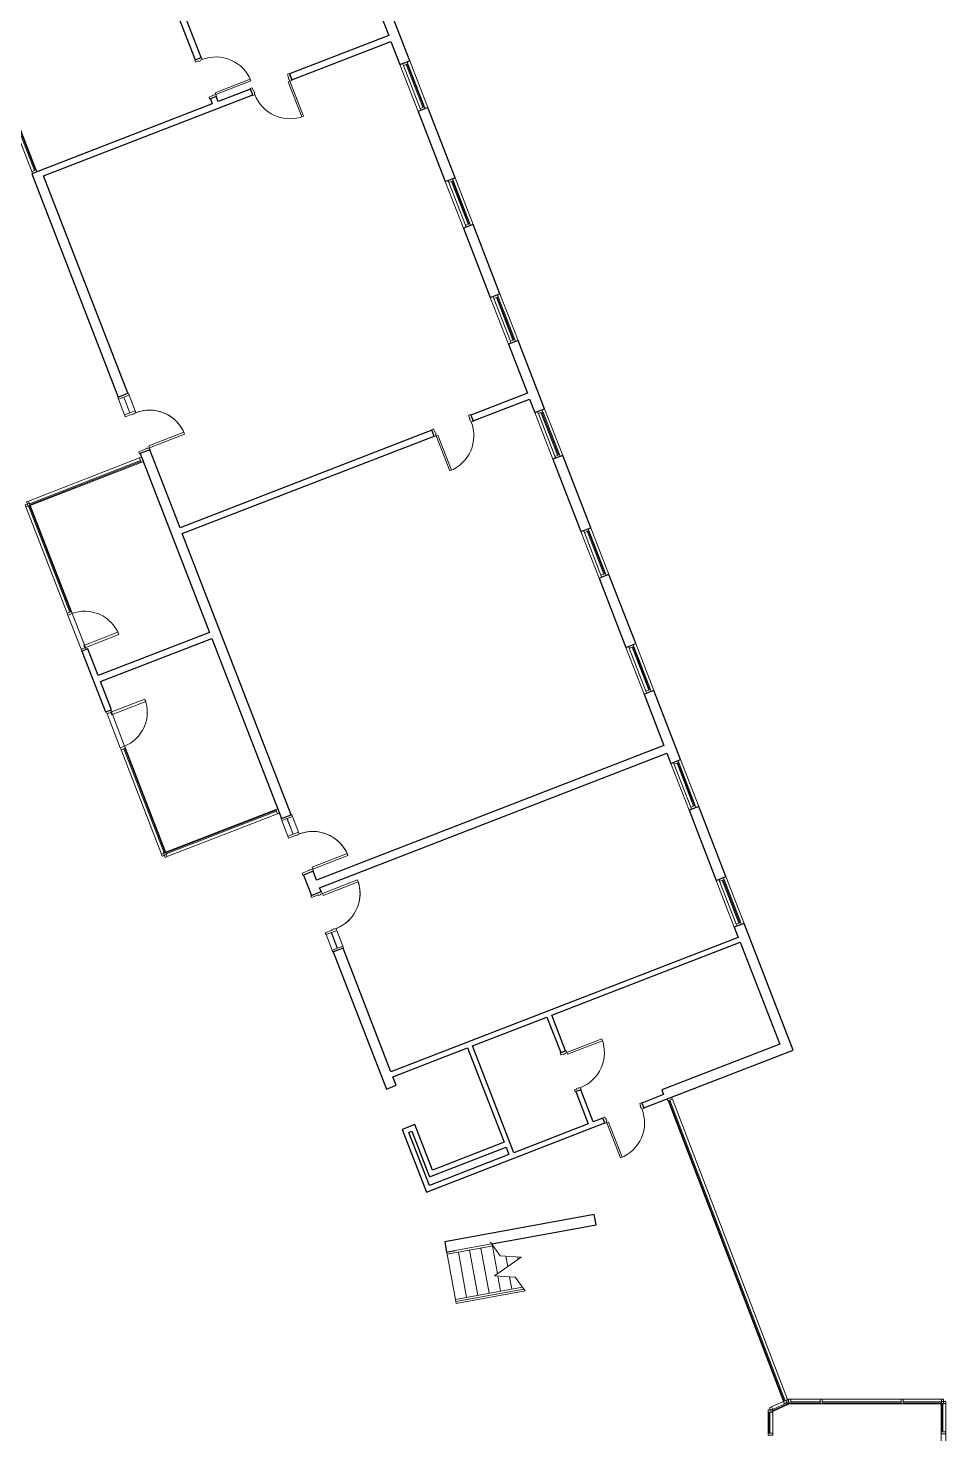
# Model space of a CAD drawing. Header units: inches. Extents: x -805 to 1035, y -5106 to -727.
# Drawn here: x 121 to 999, y -2757 to -1412 of the extents above; entities that cross this region are included whole.
import ezdxf

# ---------------------------------------------------------------- set-up
doc = ezdxf.new("R2010")
doc.units = ezdxf.units.IN
doc.header["$MEASUREMENT"] = 0
for name, color, linetype, lineweight in [('A-DOOR', 31, 'Continuous', 9), ('A-DOOR-FRAM', 31, 'Continuous', 15), ('A-FLOR-HRAL', 11, 'Continuous', 9), ('A-GLAZ-CURT', 52, 'Continuous', 9), ('A-GLAZ-CWMG', 51, 'Continuous', 9), ('A-WALL', 113, 'Continuous', 9), ('I-WALL', 2, 'Continuous', 9), ('S-STRS', 31, 'Continuous', 9), ('S-STRS-MBND', 31, 'Continuous', 9)]:
    doc.layers.add(name, color=color, linetype=linetype, lineweight=lineweight)

# ---------------------------------------------------------------- blocks, each defined once
blk = doc.blocks.new('Rectangular Mullion - 4 1_2_ x 2_ Rectangular_CE_-5186047-LEVEL 1 - Map Export')
at = {"layer": 'A-GLAZ-CWMG', "lineweight": 15}
for p, q in [((-2, 2.25), (0, 2.25)), ((-2, -2.25), (-2, 2.25)), ((0, 2.25), (0, -2.25)), ((0, -2.25), (-2, -2.25))]:
    blk.add_line(p, q, dxfattribs=at)
blk = doc.blocks.new('System Panel - zGlazed-5186054-LEVEL 1 - Map Export')
at = {"layer": 'A-GLAZ-CURT'}
for p, q in [((18.25, 1.5), (-18.25, 1.5)), ((-18.25, 1.5), (-18.25, 0.5)), ((-18.25, 0.5), (18.25, 0.5)), ((18.25, 0.5), (18.25, 1.5))]:
    blk.add_line(p, q, dxfattribs=at)
blk = doc.blocks.new('Rectangular Mullion - 4 1_2_ x 2_ Rectangular_CE_-5145328-LEVEL 1 - Map Export')
at = {"layer": 'A-GLAZ-CWMG'}
for p, q in [((958.4, -2724.1), (994.9, -2724.1)), ((958.4, -2728.6), (994.9, -2728.6))]:
    blk.add_line(p, q, dxfattribs=at)
blk = doc.blocks.new('Rectangular Mullion - 4 1_2_ x 2_ Rectangular_CE_-5186048-LEVEL 1 - Map Export')
at = {"layer": 'A-GLAZ-CWMG', "lineweight": 15}
for p, q in [((0, 2.25), (-2, 2.25)), ((-2, 2.25), (-2, -2.25)), ((0, -2.25), (0, 2.25)), ((-2, -2.25), (0, -2.25))]:
    blk.add_line(p, q, dxfattribs=at)
blk = doc.blocks.new('System Panel - zGlazed-5186056-LEVEL 1 - Map Export')
at = {"layer": 'A-GLAZ-CURT'}
for p, q in [((7.6, 1.5), (-7.6, 1.5)), ((-7.6, 1.5), (-7.6, 0.5)), ((-7.6, 0.5), (7.6, 0.5)), ((7.6, 0.5), (7.6, 1.5))]:
    blk.add_line(p, q, dxfattribs=at)
blk = doc.blocks.new('Rectangular Mullion - 4 1_2_ x 2_ Rectangular_CE_-5136922-LEVEL 1 - Map Export')
at = {"layer": 'A-GLAZ-CWMG'}
for p, q in [((832.3, -2731.5), (844.4, -2725.9)), ((834.2, -2735.6), (847.9, -2729.2)), ((845.3, -2725.5), (846, -2725.1))]:
    blk.add_line(p, q, dxfattribs=at)
blk = doc.blocks.new('System Panel - zGlazed-5186152-LEVEL 1 - Map Export')
at = {"layer": 'A-GLAZ-CURT'}
for p, q in [((154, 1.5), (-154, 1.5)), ((-154, 1.5), (-154, 0.5)), ((-154, 0.5), (154, 0.5)), ((154, 0.5), (154, 1.5))]:
    blk.add_line(p, q, dxfattribs=at)
blk = doc.blocks.new('Rectangular Mullion - 4 1_2_ x 2_ Rectangular_CE_-5167106-LEVEL 1 - Map Export')
at = {"layer": 'A-GLAZ-CWMG'}
for p, q in [((733.4, -2438.7), (843.8, -2726.3)), ((737.6, -2437.1), (847.8, -2724.3))]:
    blk.add_line(p, q, dxfattribs=at)
blk = doc.blocks.new('System Panel - zGlazed-5186069-LEVEL 1 - Map Export')
at = {"layer": 'A-GLAZ-CURT'}
for p, q in [((10.125, 1.5), (-10.125, 1.5)), ((-10.125, 1.5), (-10.125, 0.5)), ((-10.125, 0.5), (10.125, 0.5)), ((10.125, 0.5), (10.125, 1.5))]:
    blk.add_line(p, q, dxfattribs=at)
blk = doc.blocks.new('Rectangular Mullion - 4 1_2_ x 2_ Rectangular_CE_-5144967-LEVEL 1 - Map Export')
at = {"layer": 'A-GLAZ-CWMG'}
for p, q in [((829.1, -2736.4), (829.1, -2756.7)), ((833.6, -2736.4), (833.6, -2756.7))]:
    blk.add_line(p, q, dxfattribs=at)
blk = doc.blocks.new('Rectangular Mullion - 4 1_2_ x 2_ Rectangular_CE_-5186050-LEVEL 1 - Map Export')
at = {"layer": 'A-GLAZ-CWMG', "lineweight": 15}
for p, q in [((-1, 2.25), (1, 2.25)), ((-1, -2.25), (-1, 2.25)), ((1, 2.25), (1, -2.25)), ((1, -2.25), (-1, -2.25))]:
    blk.add_line(p, q, dxfattribs=at)
blk = doc.blocks.new('System Panel - zGlazed-5186071-LEVEL 1 - Map Export')
at = {"layer": 'A-GLAZ-CURT'}
for p, q in [((14, 1.5), (-14, 1.5)), ((-14, 1.5), (-14, 0.5)), ((-14, 0.5), (14, 0.5)), ((14, 0.5), (14, 1.5))]:
    blk.add_line(p, q, dxfattribs=at)
blk = doc.blocks.new('Rectangular Mullion - 4 1_2_ x 2_ Rectangular_CE_-5145172-LEVEL 1 - Map Export')
at = {"layer": 'A-GLAZ-CWMG'}
for p, q in [((850.8, -2724.1), (878.8, -2724.1)), ((850.8, -2728.6), (878.8, -2728.6))]:
    blk.add_line(p, q, dxfattribs=at)
blk = doc.blocks.new('System Panel - zGlazed-5186072-LEVEL 1 - Map Export')
at = {"layer": 'A-GLAZ-CURT'}
for p, q in [((37.8125, 1.5), (-37.8125, 1.5)), ((-37.8125, 1.5), (-37.8125, 0.5)), ((-37.8125, 0.5), (37.8125, 0.5)), ((37.8125, 0.5), (37.8125, 1.5))]:
    blk.add_line(p, q, dxfattribs=at)
blk = doc.blocks.new('Rectangular Mullion - 4 1_2_ x 2_ Rectangular_CE_-5145331-LEVEL 1 - Map Export')
at = {"layer": 'A-GLAZ-CWMG'}
for p, q in [((880.8, -2724.1), (956.4, -2724.1)), ((880.8, -2728.6), (956.4, -2728.6))]:
    blk.add_line(p, q, dxfattribs=at)
blk = doc.blocks.new('System Panel - zGlazed-5186073-LEVEL 1 - Map Export')
at = {"layer": 'A-GLAZ-CURT'}
for p, q in [((13.5, 1.5), (-13.5, 1.5)), ((-13.5, 1.5), (-13.5, 0.5)), ((-13.5, 0.5), (13.5, 0.5)), ((13.5, 0.5), (13.5, 1.5))]:
    blk.add_line(p, q, dxfattribs=at)
blk = doc.blocks.new('Rectangular Mullion - 4 1_2_ x 2_ Rectangular_CE_-5145419-LEVEL 1 - Map Export')
at = {"layer": 'A-GLAZ-CWMG'}
for p, q in [((994.7, -2728.3), (994.7, -2755.3)), ((999.2, -2728.3), (999.2, -2755.3))]:
    blk.add_line(p, q, dxfattribs=at)
blk = doc.blocks.new('Rectangular Mullion - 4 1_2_ x 2_ Rectangular_CE_-5145496-LEVEL 1 - Map Export')
at = {"layer": 'A-GLAZ-CWMG'}
for p, q in [((994.7, -2757.3), (994.7, -2829.8)), ((999.2, -2757.3), (999.2, -2829.8))]:
    blk.add_line(p, q, dxfattribs=at)
blk = doc.blocks.new('Door-Single_CE_ - HM Door-2_ HM Frame-5154896-LEVEL 1 - Map Export')
at = {"layer": 'A-DOOR'}
for p, q in [((18, 39.5), (16.25, 39.5)), ((16.25, 39.5), (16.25, 3.5)), ((18, 3.5), (18, 39.5)), ((16.25, 3.5), (18, 3.5))]:
    blk.add_line(p, q, dxfattribs=at)
at = {"layer": 'A-DOOR', "lineweight": 15}
for p, q in [((18, 39.5), (16.25, 39.5)), ((16.25, 39.5), (16.25, 3.5)), ((18, 3.5), (18, 39.5)), ((18, 3.5), (16.25, 3.5))]:
    blk.add_line(p, q, dxfattribs=at)
at = {"layer": 'A-DOOR'}
blk.add_arc((18, 3.5), 36, 90, 180.5, dxfattribs=at)
blk.add_arc((18, 3.5), 36, 90, 180.5, dxfattribs=at)
blk.add_arc((18, 3.5), 36, 90, 180.5, dxfattribs=at)
blk.add_arc((18, 3.5), 36, 90, 180.5, dxfattribs=at)
at = {"layer": 'A-DOOR-FRAM'}
for p, q in [((-18, 3.5), (-20, 3.5)), ((-20, 3.5), (-20, -3.5)), ((-18, 1.75), (-18, 3.5)), ((-17.5, 1.75), (-18, 1.75)), ((-17.5, -0.25), (-17.5, 1.75)), ((18, 1.75), (17.5, 1.75)), ((17.5, 1.75), (17.5, -0.25)), ((20, 3.5), (18, 3.5)), ((18, 3.5), (18, 1.75)), ((20, -3.5), (20, 3.5)), ((-20, -3.5), (-18, -3.5)), ((-18, -3.5), (-18, -0.25)), ((-18, -0.25), (-17.5, -0.25)), ((17.5, -0.25), (18, -0.25)), ((18, -0.25), (18, -3.5)), ((18, -3.5), (20, -3.5))]:
    blk.add_line(p, q, dxfattribs=at)
blk = doc.blocks.new('Door-Single_CE_ - HM Door-2_ HM Frame-5154046-LEVEL 1 - Map Export')
at = {"layer": 'A-DOOR'}
for p, q in [((16.25, -39.5), (16.25, -3.5)), ((16.25, -3.5), (18, -3.5)), ((18, -3.5), (18, -39.5)), ((18, -39.5), (16.25, -39.5))]:
    blk.add_line(p, q, dxfattribs=at)
at = {"layer": 'A-DOOR', "lineweight": 15}
for p, q in [((16.25, -39.5), (16.25, -3.5)), ((18, -3.5), (16.25, -3.5)), ((18, -3.5), (18, -39.5)), ((18, -39.5), (16.25, -39.5))]:
    blk.add_line(p, q, dxfattribs=at)
at = {"layer": 'A-DOOR'}
blk.add_arc((18, -3.5), 36, 179.5, 270, dxfattribs=at)
blk.add_arc((18, -3.5), 36, 179.5, 270, dxfattribs=at)
blk.add_arc((18, -3.5), 36, 179.5, 270, dxfattribs=at)
blk.add_arc((18, -3.5), 36, 179.5, 270, dxfattribs=at)
at = {"layer": 'A-DOOR-FRAM'}
for p, q in [((-20, 3.5), (-18, 3.5)), ((-20, -3.5), (-20, 3.5)), ((-18, 3.5), (-18, 0.25)), ((-18, 0.25), (-17.5, 0.25)), ((-17.5, 0.25), (-17.5, -1.75)), ((17.5, 0.25), (18, 0.25)), ((17.5, -1.75), (17.5, 0.25)), ((18, 3.5), (20, 3.5)), ((18, 0.25), (18, 3.5)), ((20, 3.5), (20, -3.5)), ((-18, -3.5), (-20, -3.5)), ((-18, -1.75), (-18, -3.5)), ((-17.5, -1.75), (-18, -1.75)), ((18, -1.75), (17.5, -1.75)), ((18, -3.5), (18, -1.75)), ((20, -3.5), (18, -3.5))]:
    blk.add_line(p, q, dxfattribs=at)
blk = doc.blocks.new('System Panel - zGlazed-5186086-LEVEL 1 - Map Export')
at = {"layer": 'A-GLAZ-CURT'}
for p, q in [((57, 1.5), (-57, 1.5)), ((-57, 1.5), (-57, 0.5)), ((-57, 0.5), (57, 0.5)), ((57, 0.5), (57, 1.5))]:
    blk.add_line(p, q, dxfattribs=at)
blk = doc.blocks.new('Rectangular Mullion - 4 1_2_ x 2_ Rectangular_CE_-5158969-LEVEL 1 - Map Export')
at = {"layer": 'A-GLAZ-CWMG'}
for p, q in [((121.7, -1864.9), (228, -1823.7)), ((123.3, -1869.1), (229.6, -1827.9))]:
    blk.add_line(p, q, dxfattribs=at)
blk = doc.blocks.new('System Panel - zGlazed-5186087-LEVEL 1 - Map Export')
at = {"layer": 'A-GLAZ-CURT'}
for p, q in [((54.6, 1.5), (-54.6, 1.5)), ((-54.6, 1.5), (-54.6, 0.5)), ((-54.6, 0.5), (54.6, 0.5)), ((54.6, 0.5), (54.6, 1.5))]:
    blk.add_line(p, q, dxfattribs=at)
blk = doc.blocks.new('Rectangular Mullion - 4 1_2_ x 2_ Rectangular_CE_-5163359-LEVEL 1 - Map Export')
at = {"layer": 'A-GLAZ-CWMG'}
for p, q in [((162.9, -1970.5), (123.4, -1868.8)), ((158.7, -1972.2), (119.2, -1870.4))]:
    blk.add_line(p, q, dxfattribs=at)
blk = doc.blocks.new('CW-Single_CE_ - Medium Style-5186058-LEVEL 1 - Map Export')
at = {"layer": 'A-DOOR', "lineweight": 15}
for p, q in [((-17.5, 36.5), (-17.5, 1.5)), ((-15, 36.5), (-17.5, 36.5)), ((-15, 1.5), (-15, 36.5)), ((-17.5, 1.5), (-15, 1.5))]:
    blk.add_line(p, q, dxfattribs=at)
at = {"layer": 'A-DOOR'}
blk.add_arc((-17.5, 1.5), 35, 360, 90, dxfattribs=at)
blk = doc.blocks.new('Rectangular Mullion - 4 1_2_ x 2_ Rectangular_CE_-5146178-LEVEL 1 - Map Export')
at = {"layer": 'A-GLAZ-CWMG'}
for p, q in [((91.1, -2917.2), (91.1, -2952.2)), ((95.6, -2917.2), (95.6, -2952.2))]:
    blk.add_line(p, q, dxfattribs=at)
blk = doc.blocks.new('System Panel - zGlazed-5186088-LEVEL 1 - Map Export')
at = {"layer": 'A-GLAZ-CURT'}
for p, q in [((56.5, 1.5), (-56.5, 1.5)), ((-56.5, 1.5), (-56.5, 0.5)), ((-56.5, 0.5), (56.5, 0.5)), ((56.5, 0.5), (56.5, 1.5))]:
    blk.add_line(p, q, dxfattribs=at)
blk = doc.blocks.new('Rectangular Mullion - 4 1_2_ x 2_ Rectangular_CE_-5159960-LEVEL 1 - Map Export')
at = {"layer": 'A-GLAZ-CWMG'}
for p, q in [((358.3, -2160), (252.8, -2200.8)), ((359.9, -2164.2), (254.5, -2205))]:
    blk.add_line(p, q, dxfattribs=at)
blk = doc.blocks.new('Door-Single-Sidelite_CE_ - WD Door-2_ HM Frame-Sidelite-5142881-LEVEL 1 - Map Export')
at = {"layer": 'A-DOOR'}
for p, q in [((18, 41.5), (16, 41.5)), ((16, 41.5), (16, 5.5)), ((18, 5.5), (18, 41.5)), ((16, 5.5), (18, 5.5))]:
    blk.add_line(p, q, dxfattribs=at)
at = {"layer": 'A-DOOR', "lineweight": 15}
for p, q in [((-20, 0.125), (-36, 0.125)), ((-36, 0.125), (-36, -0.125)), ((-20, -0.125), (-20, 0.125)), ((-36, -0.125), (-20, -0.125))]:
    blk.add_line(p, q, dxfattribs=at)
at = {"layer": 'A-DOOR'}
for start, end in [(93.210272, 180.5), (90, 179.5)]:
    blk.add_arc((18, 5.5), 36, start, end, dxfattribs=at)
at = {"layer": 'A-DOOR-FRAM'}
for p, q in [((-36, 5.5), (-38, 5.5)), ((-38, 5.5), (-38, -5.5)), ((-36, -5.5), (-36, 5.5)), ((-18, 5.5), (-20, 5.5)), ((-20, 5.5), (-20, -5.5)), ((-18, 3.5), (-18, 5.5)), ((-17.5, 3.5), (-18, 3.5)), ((-18, -5.5), (-18, 1.5)), ((-18, 1.5), (-17.5, 1.5)), ((-17.5, 1.5), (-17.5, 3.5)), ((18, 3.5), (17.5, 3.5)), ((17.5, 3.5), (17.5, 1.5)), ((17.5, 1.5), (18, 1.5)), ((20, 5.5), (18, 5.5)), ((18, 5.5), (18, 3.5)), ((18, 1.5), (18, -5.5)), ((20, -5.5), (20, 5.5)), ((-38, -5.5), (-36, -5.5)), ((-20, -5.5), (-18, -5.5)), ((18, -5.5), (20, -5.5))]:
    blk.add_line(p, q, dxfattribs=at)
at = {"layer": 'A-DOOR-FRAM', "lineweight": 9}
for p, q in [((-36, 5.5), (-20, 5.5)), ((-20, -5.5), (-36, -5.5))]:
    blk.add_line(p, q, dxfattribs=at)
blk = doc.blocks.new('Door-Single-Sidelite_CE_ - WD Door-2_ HM Frame-Sidelite-5144361-LEVEL 1 - Map Export')
at = {"layer": 'A-DOOR', "lineweight": 15}
for p, q in [((-36, -0.125), (-36, 0.125)), ((-36, 0.125), (-20, 0.125)), ((-20, 0.125), (-20, -0.125)), ((-20, -0.125), (-36, -0.125))]:
    blk.add_line(p, q, dxfattribs=at)
at = {"layer": 'A-DOOR'}
for p, q in [((16, -5.5), (18, -5.5)), ((16, -41.5), (16, -5.5)), ((18, -5.5), (18, -41.5)), ((18, -41.5), (16, -41.5))]:
    blk.add_line(p, q, dxfattribs=at)
for start, end in [(179.5, 266.789728), (180.5, 270)]:
    blk.add_arc((18, -5.5), 36, start, end, dxfattribs=at)
at = {"layer": 'A-DOOR-FRAM'}
for p, q in [((-38, 5.5), (-36, 5.5)), ((-38, -5.5), (-38, 5.5)), ((-36, 5.5), (-36, -5.5)), ((-20, 5.5), (-18, 5.5)), ((-20, -5.5), (-20, 5.5)), ((-18, 5.5), (-18, -1.5)), ((18, 5.5), (20, 5.5)), ((18, -1.5), (18, 5.5)), ((20, 5.5), (20, -5.5)), ((-36, -5.5), (-38, -5.5)), ((-18, -5.5), (-20, -5.5)), ((-18, -1.5), (-17.5, -1.5)), ((-18, -3.5), (-18, -5.5)), ((-17.5, -3.5), (-18, -3.5)), ((-17.5, -1.5), (-17.5, -3.5)), ((17.5, -1.5), (18, -1.5)), ((17.5, -3.5), (17.5, -1.5)), ((18, -3.5), (17.5, -3.5)), ((18, -5.5), (18, -3.5)), ((20, -5.5), (18, -5.5))]:
    blk.add_line(p, q, dxfattribs=at)
at = {"layer": 'A-DOOR-FRAM', "lineweight": 9}
for p, q in [((-20, 5.5), (-36, 5.5)), ((-36, -5.5), (-20, -5.5))]:
    blk.add_line(p, q, dxfattribs=at)
blk = doc.blocks.new('Door-Single_CE_ - HM Door-2_ HM Frame-5141420-LEVEL 1 - Map Export')
at = {"layer": 'A-DOOR'}
for p, q in [((16.25, -39), (16.25, -3)), ((16.25, -3), (18, -3)), ((18, -3), (18, -39)), ((18, -39), (16.25, -39))]:
    blk.add_line(p, q, dxfattribs=at)
at = {"layer": 'A-DOOR', "lineweight": 15}
for p, q in [((16.25, -39), (16.25, -3)), ((18, -3), (16.25, -3)), ((18, -3), (18, -39)), ((18, -39), (16.25, -39))]:
    blk.add_line(p, q, dxfattribs=at)
at = {"layer": 'A-DOOR'}
blk.add_arc((18, -3), 36, 179.5, 270, dxfattribs=at)
blk.add_arc((18, -3), 36, 179.5, 270, dxfattribs=at)
blk.add_arc((18, -3), 36, 179.5, 270, dxfattribs=at)
blk.add_arc((18, -3), 36, 179.5, 270, dxfattribs=at)
at = {"layer": 'A-DOOR-FRAM'}
for p, q in [((-20, 3), (-18, 3)), ((-20, -3), (-20, 3)), ((-18, 3), (-18, 0.75)), ((-18, 0.75), (-17.5, 0.75)), ((-17.5, 0.75), (-17.5, -1.25)), ((17.5, 0.75), (18, 0.75)), ((17.5, -1.25), (17.5, 0.75)), ((18, 3), (20, 3)), ((18, 0.75), (18, 3)), ((20, 3), (20, -3)), ((-18, -3), (-20, -3)), ((-18, -1.25), (-18, -3)), ((-17.5, -1.25), (-18, -1.25)), ((18, -1.25), (17.5, -1.25)), ((18, -3), (18, -1.25)), ((20, -3), (18, -3))]:
    blk.add_line(p, q, dxfattribs=at)
blk = doc.blocks.new('Door-Single_CE_ - HM Door-2_ HM Frame-5141171-LEVEL 1 - Map Export')
at = {"layer": 'A-DOOR'}
for p, q in [((18, 39), (16.25, 39)), ((16.25, 39), (16.25, 3)), ((18, 3), (18, 39)), ((16.25, 3), (18, 3))]:
    blk.add_line(p, q, dxfattribs=at)
at = {"layer": 'A-DOOR', "lineweight": 15}
for p, q in [((18, 39), (16.25, 39)), ((16.25, 39), (16.25, 3)), ((18, 3), (18, 39)), ((18, 3), (16.25, 3))]:
    blk.add_line(p, q, dxfattribs=at)
at = {"layer": 'A-DOOR'}
blk.add_arc((18, 3), 36, 90, 180.5, dxfattribs=at)
blk.add_arc((18, 3), 36, 90, 180.5, dxfattribs=at)
blk.add_arc((18, 3), 36, 90, 180.5, dxfattribs=at)
blk.add_arc((18, 3), 36, 90, 180.5, dxfattribs=at)
at = {"layer": 'A-DOOR-FRAM'}
for p, q in [((-18, 3), (-20, 3)), ((-20, 3), (-20, -3)), ((-18, 1.25), (-18, 3)), ((-17.5, 1.25), (-18, 1.25)), ((-17.5, -0.75), (-17.5, 1.25)), ((18, 1.25), (17.5, 1.25)), ((17.5, 1.25), (17.5, -0.75)), ((20, 3), (18, 3)), ((18, 3), (18, 1.25)), ((20, -3), (20, 3)), ((-20, -3), (-18, -3)), ((-18, -3), (-18, -0.75)), ((-18, -0.75), (-17.5, -0.75)), ((17.5, -0.75), (18, -0.75)), ((18, -0.75), (18, -3)), ((18, -3), (20, -3))]:
    blk.add_line(p, q, dxfattribs=at)
blk = doc.blocks.new('CW-Single_CE_ - Medium Style-5186089-LEVEL 1 - Map Export')
at = {"layer": 'A-DOOR', "lineweight": 15}
for p, q in [((-17.5, -1.5), (-15, -1.5)), ((-17.5, -36.5), (-17.5, -1.5)), ((-15, -1.5), (-15, -36.5)), ((-15, -36.5), (-17.5, -36.5))]:
    blk.add_line(p, q, dxfattribs=at)
at = {"layer": 'A-DOOR'}
blk.add_arc((-17.5, -1.5), 35, 270, 0, dxfattribs=at)
blk = doc.blocks.new('System Panel - zGlazed-5186090-LEVEL 1 - Map Export')
at = {"layer": 'A-GLAZ-CURT'}
for p, q in [((53.5, 1.5), (-53.5, 1.5)), ((-53.5, 1.5), (-53.5, 0.5)), ((-53.5, 0.5), (53.5, 0.5)), ((53.5, 0.5), (53.5, 1.5))]:
    blk.add_line(p, q, dxfattribs=at)
blk = doc.blocks.new('Rectangular Mullion - 4 1_2_ x 2_ Rectangular_CE_-5163460-LEVEL 1 - Map Export')
at = {"layer": 'A-GLAZ-CWMG'}
for p, q in [((249, -2202.6), (210.3, -2102.8)), ((253.2, -2201), (214.5, -2101.2))]:
    blk.add_line(p, q, dxfattribs=at)
blk = doc.blocks.new('System Panel - zGlazed-5186093-LEVEL 1 - Map Export')
at = {"layer": 'A-GLAZ-CURT'}
for p, q in [((103.6, 1.5), (-103.6, 1.5)), ((-103.6, 1.5), (-103.6, 0.5)), ((-103.6, 0.5), (103.6, 0.5)), ((103.6, 0.5), (103.6, 1.5))]:
    blk.add_line(p, q, dxfattribs=at)
blk = doc.blocks.new('Rectangular Mullion - 4 1_2_ x 2_ Rectangular_CE_-5163865-LEVEL 1 - Map Export')
at = {"layer": 'A-GLAZ-CWMG'}
for p, q in [((124.8, -1549.7), (50, -1356.6)), ((129, -1548.1), (54.2, -1355))]:
    blk.add_line(p, q, dxfattribs=at)
blk = doc.blocks.new('System Panel - zGlazed-5186094-LEVEL 1 - Map Export')
at = {"layer": 'A-GLAZ-CURT'}
for p, q in [((22, -0.5), (-22, -0.5)), ((-22, -0.5), (-22, -1.5)), ((-22, -1.5), (22, -1.5)), ((22, -1.5), (22, -0.5))]:
    blk.add_line(p, q, dxfattribs=at)
blk = doc.blocks.new('Rectangular Mullion - 4 1_2_ x 2_ Rectangular_CE_-5164190-LEVEL 1 - Map Export')
at = {"layer": 'A-GLAZ-CWMG'}
for p, q in [((782.8, -2228.7), (798.7, -2269.7)), ((787, -2227), (802.9, -2268.1))]:
    blk.add_line(p, q, dxfattribs=at)
blk = doc.blocks.new('Rectangular Mullion - 4 1_2_ x 2_ Rectangular_CE_-5186095-LEVEL 1 - Map Export')
at = {"layer": 'A-GLAZ-CWMG', "lineweight": 15}
for p, q in [((-2, 2.25), (0, 2.25)), ((-2, -2.25), (-2, 2.25)), ((0, 2.25), (0, -2.25)), ((0, -2.25), (-2, -2.25))]:
    blk.add_line(p, q, dxfattribs=at)
blk = doc.blocks.new('Rectangular Mullion - 4 1_2_ x 2_ Rectangular_CE_-5186096-LEVEL 1 - Map Export')
at = {"layer": 'A-GLAZ-CWMG', "lineweight": 15}
for p, q in [((0, 2.25), (-2, 2.25)), ((-2, 2.25), (-2, -2.25)), ((0, -2.25), (0, 2.25)), ((-2, -2.25), (0, -2.25))]:
    blk.add_line(p, q, dxfattribs=at)
blk = doc.blocks.new('Railing - Railing-5193142-LEVEL 1 - Map Export')
at = {"layer": 'A-FLOR-HRAL'}
for p, q in [((530, -2628.7), (594.2, -2617)), ((530.4, -2630.7), (595.5, -2618.8)), ((595.5, -2618.8), (594.2, -2617)), ((530.4, -2630.7), (530, -2628.7))]:
    blk.add_line(p, q, dxfattribs=at)
blk = doc.blocks.new('Railing - Railing-5193146-LEVEL 1 - Map Export')
at = {"layer": 'A-FLOR-HRAL'}
for p, q in [((522.1, -2585.4), (566.1, -2577.4)), ((529.6, -2582), (564.8, -2575.6)), ((566.1, -2577.4), (564.8, -2575.6)), ((522.1, -2585.4), (521.7, -2583.5))]:
    blk.add_line(p, q, dxfattribs=at)

msp = doc.modelspace()

# ---------------------------------------------------------------- linework, layer by layer
at = {"layer": 'A-WALL', "lineweight": 25}
for p, q in [((207.8, -1253.6), (281.2, -1442.9)), ((286.8, -1440.7), (213.4, -1251.4)), ((450.3, -1378.3), (466.3, -1419.6)), ((486.4, -1443.7), (459.6, -1374.7)), ((466.3, -1419.6), (371.4, -1456.3)), ((373.6, -1461.9), (468.4, -1425.2)), ((468.4, -1425.2), (477, -1447.3)), ((281.2, -1442.9), (286.8, -1440.7)), ((477, -1447.3), (486.4, -1443.7)), ((371.4, -1456.3), (373.6, -1461.9)), ((136.2, -1553.9), (336.3, -1476.4)), ((301.3, -1478), (295.7, -1480.2)), ((303.1, -1482.8), (301.3, -1478)), ((334.1, -1470.8), (303.1, -1482.8)), ((336.3, -1476.4), (334.1, -1470.8)), ((297.5, -1485), (124.8, -1551.9)), ((295.7, -1480.2), (297.5, -1485)), ((503.7, -1488.5), (494.4, -1492.1)), ((494.4, -1492.1), (520.4, -1559.2)), ((529.7, -1555.6), (503.7, -1488.5)), ((124.8, -1551.9), (207.5, -1765.4)), ((216.8, -1761.8), (136.2, -1553.9)), ((520.4, -1559.2), (529.7, -1555.6)), ((547.1, -1600.4), (537.8, -1604)), ((537.8, -1604), (563.4, -1670.2)), ((572.7, -1666.6), (547.1, -1600.4)), ((563.4, -1670.2), (572.7, -1666.6)), ((590.1, -1711.3), (580.8, -1714.9)), ((580.8, -1714.9), (598.9, -1761.7)), ((615.4, -1776.6), (590.1, -1711.3)), ((598.9, -1761.7), (544.8, -1782.6)), ((207.5, -1765.4), (216.8, -1761.8)), ((547, -1788.2), (601, -1767.3)), ((601, -1767.3), (606, -1780.2)), ((544.8, -1782.6), (547, -1788.2)), ((606, -1780.2), (615.4, -1776.6)), ((507.5, -1797.1), (266.7, -1890.4)), ((509.7, -1802.7), (507.5, -1797.1)), ((268.8, -1896), (509.7, -1802.7)), ((237.8, -1815.9), (228.5, -1819.5)), ((228.5, -1819.5), (294.8, -1990.7)), ((266.7, -1890.4), (237.8, -1815.9)), ((632.7, -1821.4), (623.4, -1825)), ((623.4, -1825), (650.1, -1894)), ((659.5, -1890.4), (632.7, -1821.4)), ((373.1, -2165), (268.8, -1896)), ((650.1, -1894), (659.5, -1890.4)), ((676.8, -1935.1), (667.5, -1938.7)), ((702.5, -2001.3), (676.8, -1935.1)), ((667.5, -1938.7), (693.1, -2004.9)), ((294.8, -1990.7), (188.4, -2031.9)), ((190.6, -2037.5), (297, -1996.3)), ((297, -1996.3), (363.7, -2168.6)), ((693.1, -2004.9), (702.5, -2001.3)), ((178.5, -2006.3), (172.9, -2008.5)), ((172.9, -2008.5), (195.5, -2066.7)), ((188.4, -2031.9), (178.5, -2006.3)), ((201.1, -2064.6), (190.6, -2037.5)), ((719.8, -2046.1), (710.5, -2049.7)), ((710.5, -2049.7), (729.5, -2098.7)), ((745.5, -2112.3), (719.8, -2046.1)), ((195.5, -2066.7), (201.1, -2064.6)), ((729.5, -2098.7), (397.3, -2227.5)), ((400.2, -2234.9), (732.4, -2106.2)), ((732.4, -2106.2), (736.1, -2115.9)), ((736.1, -2115.9), (745.5, -2112.3)), ((363.7, -2168.6), (373.1, -2165)), ((762.8, -2157), (753.5, -2160.6)), ((753.5, -2160.6), (779.5, -2227.8)), ((788.8, -2224.2), (762.8, -2157)), ((394, -2219.1), (384.7, -2222.7)), ((384.7, -2222.7), (392.3, -2242.3)), ((397.3, -2227.5), (394, -2219.1)), ((779.5, -2227.8), (788.8, -2224.2)), ((392.3, -2242.3), (401.6, -2238.6)), ((401.6, -2238.6), (400.2, -2234.9)), ((806.2, -2268.9), (796.8, -2272.5)), ((796.8, -2272.5), (800.6, -2282.3)), ((853.1, -2390.1), (806.2, -2268.9)), ((422.6, -2292.7), (413.3, -2296.3)), ((413.3, -2296.3), (464.1, -2427.5)), ((468.4, -2411.1), (422.6, -2292.7)), ((802.4, -2287), (840.2, -2384.4)), ((840.2, -2384.4), (727.4, -2428.1)), ((731, -2437.4), (853.1, -2390.1)), ((473.4, -2423.8), (470.2, -2415.7)), ((464.1, -2427.5), (473.4, -2423.8)), ((727.4, -2428.1), (729.2, -2432.8)), ((662.8, -2547.5), (519.9, -2573.6)), ((664.6, -2557.3), (662.8, -2547.5)), ((564.8, -2575.6), (664.6, -2557.3)), ((519.9, -2573.6), (521.7, -2583.5)), ((521.7, -2583.5), (529.7, -2582))]:
    msp.add_line(p, q, dxfattribs=at)
at = {"layer": 'A-WALL'}
for p, q in [((494.4, -1492.1), (477, -1447.3)), ((486.4, -1443.7), (503.7, -1488.5)), ((537.8, -1604), (520.4, -1559.2)), ((529.7, -1555.6), (547.1, -1600.4)), ((572.7, -1666.6), (590.1, -1711.3)), ((580.8, -1714.9), (563.4, -1670.2)), ((623.4, -1825), (606, -1780.2)), ((615.4, -1776.6), (632.7, -1821.4)), ((667.5, -1938.7), (650.1, -1894)), ((659.5, -1890.4), (676.8, -1935.1)), ((702.5, -2001.3), (719.8, -2046.1)), ((710.5, -2049.7), (693.1, -2004.9)), ((753.5, -2160.6), (736.1, -2115.9)), ((745.5, -2112.3), (762.8, -2157)), ((796.8, -2272.5), (779.5, -2227.8)), ((788.8, -2224.2), (806.2, -2268.9))]:
    msp.add_line(p, q, dxfattribs=at)
at = {"layer": 'I-WALL', "lineweight": 25}
for p, q in [((800.6, -2282.3), (468.4, -2411.1)), ((622.3, -2356.8), (802.4, -2287)), ((546.3, -2386.2), (617.6, -2358.6)), ((617.6, -2358.6), (630.8, -2392.6)), ((635.4, -2390.8), (622.3, -2356.8)), ((470.2, -2415.7), (541.7, -2388.1)), ((541.7, -2388.1), (576.7, -2478.4)), ((585.9, -2488.3), (546.3, -2386.2)), ((630.8, -2392.6), (635.4, -2390.8)), ((649.9, -2428.1), (645.2, -2429.9)), ((645.2, -2429.9), (657.1, -2460.7)), ((661.8, -2458.9), (649.9, -2428.1)), ((729.2, -2432.8), (708.4, -2440.8)), ((708.4, -2440.8), (710.2, -2445.5)), ((710.2, -2445.5), (731, -2437.4)), ((502.3, -2526.1), (672.9, -2459.9)), ((657.1, -2460.7), (585.9, -2488.3)), ((671.1, -2455.3), (661.8, -2458.9)), ((672.9, -2459.9), (671.1, -2455.3)), ((491.3, -2461.4), (479.1, -2466.1)), ((479.1, -2466.1), (502.3, -2526.1)), ((485.6, -2469), (488.4, -2467.8)), ((505.2, -2519.6), (485.6, -2469)), ((488.4, -2467.8), (505.3, -2511.5)), ((508.2, -2505), (491.3, -2461.4)), ((505.3, -2511.5), (578.5, -2483.1)), ((576.7, -2478.4), (508.2, -2505)), ((578.5, -2483.1), (581.2, -2490.1)), ((581.2, -2490.1), (505.2, -2519.6))]:
    msp.add_line(p, q, dxfattribs=at)
at = {"layer": 'S-STRS'}
for p, q in [((543.7, -2581.5), (551.6, -2624.8)), ((554.5, -2579.5), (562.5, -2622.8)), ((565.4, -2577.5), (570.2, -2604.2)), ((522.1, -2585.4), (530, -2628.7)), ((532.9, -2583.5), (540.8, -2626.8)), ((578.3, -2587.4), (580.1, -2597.2)), ((589.6, -2588), (590, -2590.2)), ((570.6, -2606.4), (573.3, -2620.8)), ((581.9, -2607), (584.1, -2618.8)), ((530.7, -2632.7), (596.7, -2620.6)), ((530.4, -2630.7), (530.7, -2632.7))]:
    msp.add_line(p, q, dxfattribs=at)
at = {"layer": 'S-STRS-MBND'}
for p, q in [((572.9, -2587.1), (563.5, -2573.8)), ((567.5, -2606.2), (592.8, -2588.2)), ((592.8, -2588.2), (572.9, -2587.1)), ((587.3, -2607.3), (567.5, -2606.2)), ((596.7, -2620.6), (587.3, -2607.3))]:
    msp.add_line(p, q, dxfattribs=at)

# ---------------------------------------------------------------- block references
at = {"layer": 'A-DOOR'}
for name, p, rotation in [('Door-Single_CE_ - HM Door-2_ HM Frame-5154896-LEVEL 1 - Map Export', (291.2, -1460.5), 291.1831562176394), ('Door-Single_CE_ - HM Door-2_ HM Frame-5154046-LEVEL 1 - Map Export', (353.8, -1466.4), 21.18315621763925), ('Door-Single-Sidelite_CE_ - WD Door-2_ HM Frame-Sidelite-5142881-LEVEL 1 - Map Export', (225.9, -1799.1), 291.1831562176391), ('Door-Single_CE_ - HM Door-2_ HM Frame-5154896-LEVEL 1 - Map Export', (527.2, -1792.7), 201.183156217639), ('Door-Single-Sidelite_CE_ - WD Door-2_ HM Frame-Sidelite-5142881-LEVEL 1 - Map Export', (382.1, -2202.2), 291.1831562176391), ('Door-Single-Sidelite_CE_ - WD Door-2_ HM Frame-Sidelite-5144361-LEVEL 1 - Map Export', (404.2, -2259.1), 111.1831562176391), ('Door-Single_CE_ - HM Door-2_ HM Frame-5141420-LEVEL 1 - Map Export', (640.3, -2410.4), 111.1831562176377), ('Door-Single_CE_ - HM Door-2_ HM Frame-5141171-LEVEL 1 - Map Export', (690.7, -2450.4), 201.183156217639)]:
    msp.add_blockref(name, p, dxfattribs=dict(at, rotation=rotation))
at = {"layer": 'A-DOOR', "lineweight": 15}
for name, p, rotation in [('CW-Single_CE_ - Medium Style-5186089-LEVEL 1 - Map Export', (167.8, -1989.5), 111.1831562176391), ('CW-Single_CE_ - Medium Style-5186058-LEVEL 1 - Map Export', (205.3, -2083.8), 291.1831562176391)]:
    msp.add_blockref(name, p, dxfattribs=dict(at, rotation=rotation))
at = {"layer": 'A-FLOR-HRAL'}
for name in ['Railing - Railing-5193146-LEVEL 1 - Map Export', 'Railing - Railing-5193142-LEVEL 1 - Map Export']:
    msp.add_blockref(name, (0, 0), dxfattribs=at)
at = {"layer": 'A-GLAZ-CURT'}
for name, p, rotation in [('System Panel - zGlazed-5186093-LEVEL 1 - Map Export', (89.5, -1452.4), 291.1831562176385), ('System Panel - zGlazed-5186094-LEVEL 1 - Map Export', (490.4, -1467.9), 111.1831562176394), ('System Panel - zGlazed-5186094-LEVEL 1 - Map Export', (533.7, -1579.8), 111.1831562176394), ('System Panel - zGlazed-5186094-LEVEL 1 - Map Export', (576.7, -1690.8), 111.1831562176394), ('System Panel - zGlazed-5186094-LEVEL 1 - Map Export', (619.4, -1800.8), 111.1831562176394), ('System Panel - zGlazed-5186086-LEVEL 1 - Map Export', (175.6, -1846.4), 201.183156217639), ('System Panel - zGlazed-5186087-LEVEL 1 - Map Export', (141, -1920.5), 291.1831562176391), ('System Panel - zGlazed-5186094-LEVEL 1 - Map Export', (663.5, -1914.5), 111.1831562176394), ('System Panel - zGlazed-5186094-LEVEL 1 - Map Export', (706.5, -2025.5), 111.1831562176394), ('System Panel - zGlazed-5186090-LEVEL 1 - Map Export', (231.7, -2151.9), 291.1831562176391), ('System Panel - zGlazed-5186094-LEVEL 1 - Map Export', (749.5, -2136.5), 111.1831562176394), ('System Panel - zGlazed-5186088-LEVEL 1 - Map Export', (306.4, -2182.5), 21.183156217639), ('System Panel - zGlazed-5186094-LEVEL 1 - Map Export', (792.8, -2248.4), 111.1831562176394), ('System Panel - zGlazed-5186152-LEVEL 1 - Map Export', (790.7, -2581.7), 111.0000000000001), ('System Panel - zGlazed-5186056-LEVEL 1 - Map Export', (840.1, -2730.4), 205), ('System Panel - zGlazed-5186071-LEVEL 1 - Map Export', (864.8, -2726.3), 180), ('System Panel - zGlazed-5186072-LEVEL 1 - Map Export', (918.6, -2726.3), 180), ('System Panel - zGlazed-5186054-LEVEL 1 - Map Export', (976.7, -2726.3), 180), ('System Panel - zGlazed-5186073-LEVEL 1 - Map Export', (996.9, -2741.8), 90.0000000000001), ('System Panel - zGlazed-5186069-LEVEL 1 - Map Export', (831.4, -2746.6), 89.99999999999991)]:
    msp.add_blockref(name, p, dxfattribs=dict(at, rotation=rotation))
at = {"layer": 'A-GLAZ-CWMG'}
for name, p in [('Rectangular Mullion - 4 1_2_ x 2_ Rectangular_CE_-5163865-LEVEL 1 - Map Export', (0, 0)), ('Rectangular Mullion - 4 1_2_ x 2_ Rectangular_CE_-5164190-LEVEL 1 - Map Export', (-302.5, 780.4)), ('Rectangular Mullion - 4 1_2_ x 2_ Rectangular_CE_-5164190-LEVEL 1 - Map Export', (-259.1, 668.6)), ('Rectangular Mullion - 4 1_2_ x 2_ Rectangular_CE_-5164190-LEVEL 1 - Map Export', (-216.1, 557.6)), ('Rectangular Mullion - 4 1_2_ x 2_ Rectangular_CE_-5164190-LEVEL 1 - Map Export', (-173.4, 447.6)), ('Rectangular Mullion - 4 1_2_ x 2_ Rectangular_CE_-5158969-LEVEL 1 - Map Export', (0, 0)), ('Rectangular Mullion - 4 1_2_ x 2_ Rectangular_CE_-5163359-LEVEL 1 - Map Export', (0, 0)), ('Rectangular Mullion - 4 1_2_ x 2_ Rectangular_CE_-5164190-LEVEL 1 - Map Export', (-129.4, 333.8)), ('Rectangular Mullion - 4 1_2_ x 2_ Rectangular_CE_-5164190-LEVEL 1 - Map Export', (-86.4, 222.9)), ('Rectangular Mullion - 4 1_2_ x 2_ Rectangular_CE_-5163460-LEVEL 1 - Map Export', (0, 0)), ('Rectangular Mullion - 4 1_2_ x 2_ Rectangular_CE_-5164190-LEVEL 1 - Map Export', (-43.4, 111.9)), ('Rectangular Mullion - 4 1_2_ x 2_ Rectangular_CE_-5159960-LEVEL 1 - Map Export', (0, 0)), ('Rectangular Mullion - 4 1_2_ x 2_ Rectangular_CE_-5164190-LEVEL 1 - Map Export', (0, 0)), ('Rectangular Mullion - 4 1_2_ x 2_ Rectangular_CE_-5167106-LEVEL 1 - Map Export', (0, 0)), ('Rectangular Mullion - 4 1_2_ x 2_ Rectangular_CE_-5136922-LEVEL 1 - Map Export', (0, 0)), ('Rectangular Mullion - 4 1_2_ x 2_ Rectangular_CE_-5145172-LEVEL 1 - Map Export', (0, 0)), ('Rectangular Mullion - 4 1_2_ x 2_ Rectangular_CE_-5145331-LEVEL 1 - Map Export', (0, 0)), ('Rectangular Mullion - 4 1_2_ x 2_ Rectangular_CE_-5145328-LEVEL 1 - Map Export', (0, 0)), ('Rectangular Mullion - 4 1_2_ x 2_ Rectangular_CE_-5145419-LEVEL 1 - Map Export', (0, 0)), ('Rectangular Mullion - 4 1_2_ x 2_ Rectangular_CE_-5186048-LEVEL 1 - Map Export', (996.9, -2726.3)), ('Rectangular Mullion - 4 1_2_ x 2_ Rectangular_CE_-5144967-LEVEL 1 - Map Export', (0, 0)), ('Rectangular Mullion - 4 1_2_ x 2_ Rectangular_CE_-5145496-LEVEL 1 - Map Export', (0, 0))]:
    msp.add_blockref(name, p, dxfattribs=at)
at = {"layer": 'A-GLAZ-CWMG', "extrusion": (0, 0, -1)}
for name, p, rotation in [('Rectangular Mullion - 4 1_2_ x 2_ Rectangular_CE_-5186095-LEVEL 1 - Map Export', (-481.7, -1445.5), 68.81684378236059), ('Rectangular Mullion - 4 1_2_ x 2_ Rectangular_CE_-5186047-LEVEL 1 - Map Export', (-127.7, -1550.8), 248.8168437823615), ('Rectangular Mullion - 4 1_2_ x 2_ Rectangular_CE_-5186095-LEVEL 1 - Map Export', (-525.1, -1557.4), 68.81684378236059), ('Rectangular Mullion - 4 1_2_ x 2_ Rectangular_CE_-5186095-LEVEL 1 - Map Export', (-568.1, -1668.4), 68.81684378236059), ('Rectangular Mullion - 4 1_2_ x 2_ Rectangular_CE_-5186095-LEVEL 1 - Map Export', (-610.7, -1778.4), 68.81684378236059), ('Rectangular Mullion - 4 1_2_ x 2_ Rectangular_CE_-5186047-LEVEL 1 - Map Export', (-120.6, -1867.7), 338.816843782361), ('Rectangular Mullion - 4 1_2_ x 2_ Rectangular_CE_-5186095-LEVEL 1 - Map Export', (-654.8, -1892.2), 68.81684378236059), ('Rectangular Mullion - 4 1_2_ x 2_ Rectangular_CE_-5186050-LEVEL 1 - Map Export', (-161.1, -1972.3), 248.8168437823609), ('Rectangular Mullion - 4 1_2_ x 2_ Rectangular_CE_-5186095-LEVEL 1 - Map Export', (-697.8, -2003.1), 68.81684378236059), ('Rectangular Mullion - 4 1_2_ x 2_ Rectangular_CE_-5186047-LEVEL 1 - Map Export', (-174.8, -2007.7), 248.8168437823609), ('Rectangular Mullion - 4 1_2_ x 2_ Rectangular_CE_-5186050-LEVEL 1 - Map Export', (-212, -2101.1), 248.8168437823609), ('Rectangular Mullion - 4 1_2_ x 2_ Rectangular_CE_-5186095-LEVEL 1 - Map Export', (-740.8, -2114.1), 68.81684378236059), ('Rectangular Mullion - 4 1_2_ x 2_ Rectangular_CE_-5186047-LEVEL 1 - Map Export', (-360.9, -2161.4), 158.816843782361), ('Rectangular Mullion - 4 1_2_ x 2_ Rectangular_CE_-5186047-LEVEL 1 - Map Export', (-251.8, -2203.7), 248.8168437823609), ('Rectangular Mullion - 4 1_2_ x 2_ Rectangular_CE_-5186095-LEVEL 1 - Map Export', (-784.2, -2226), 68.81684378236059), ('Rectangular Mullion - 4 1_2_ x 2_ Rectangular_CE_-5186047-LEVEL 1 - Map Export', (-734.7, -2436), 68.99999999999991), ('Rectangular Mullion - 4 1_2_ x 2_ Rectangular_CE_-5186047-LEVEL 1 - Map Export', (-996.9, -2726.3), 89.99999999999991), ('Rectangular Mullion - 4 1_2_ x 2_ Rectangular_CE_-5186047-LEVEL 1 - Map Export', (-831.4, -2734.4), 90.00000000000006), ('Rectangular Mullion - 4 1_2_ x 2_ Rectangular_CE_-5186047-LEVEL 1 - Map Export', (-831.4, -2734.4), 335), ('Rectangular Mullion - 4 1_2_ x 2_ Rectangular_CE_-5186050-LEVEL 1 - Map Export', (-831.4, -2757.7), 90.00000000000006), ('Rectangular Mullion - 4 1_2_ x 2_ Rectangular_CE_-5186050-LEVEL 1 - Map Export', (-996.9, -2756.3), 89.99999999999991)]:
    msp.add_blockref(name, p, dxfattribs=dict(at, rotation=rotation))
at = {"layer": 'A-GLAZ-CWMG'}
for name, p, rotation in [('Rectangular Mullion - 4 1_2_ x 2_ Rectangular_CE_-5186096-LEVEL 1 - Map Export', (499.1, -1490.3), 291.1831562176394), ('Rectangular Mullion - 4 1_2_ x 2_ Rectangular_CE_-5186096-LEVEL 1 - Map Export', (542.4, -1602.2), 291.1831562176394), ('Rectangular Mullion - 4 1_2_ x 2_ Rectangular_CE_-5186096-LEVEL 1 - Map Export', (585.4, -1713.1), 291.1831562176394), ('Rectangular Mullion - 4 1_2_ x 2_ Rectangular_CE_-5186048-LEVEL 1 - Map Export', (230.6, -1825.1), 21.183156217639), ('Rectangular Mullion - 4 1_2_ x 2_ Rectangular_CE_-5186096-LEVEL 1 - Map Export', (628.1, -1823.2), 291.1831562176394), ('Rectangular Mullion - 4 1_2_ x 2_ Rectangular_CE_-5186048-LEVEL 1 - Map Export', (120.6, -1867.7), 111.1831562176391), ('Rectangular Mullion - 4 1_2_ x 2_ Rectangular_CE_-5186096-LEVEL 1 - Map Export', (672.1, -1936.9), 291.1831562176394), ('Rectangular Mullion - 4 1_2_ x 2_ Rectangular_CE_-5146178-LEVEL 1 - Map Export', (1315.3, -4692.2), 201.1831562176392), ('Rectangular Mullion - 4 1_2_ x 2_ Rectangular_CE_-5186096-LEVEL 1 - Map Export', (715.1, -2047.9), 291.1831562176394), ('Rectangular Mullion - 4 1_2_ x 2_ Rectangular_CE_-5186048-LEVEL 1 - Map Export', (198.3, -2065.7), 111.1831562176391), ('Rectangular Mullion - 4 1_2_ x 2_ Rectangular_CE_-5146178-LEVEL 1 - Map Export', (1352.8, -4786.5), 201.1831562176392), ('Rectangular Mullion - 4 1_2_ x 2_ Rectangular_CE_-5186096-LEVEL 1 - Map Export', (758.1, -2158.8), 291.1831562176394), ('Rectangular Mullion - 4 1_2_ x 2_ Rectangular_CE_-5186048-LEVEL 1 - Map Export', (251.8, -2203.7), 201.183156217639), ('Rectangular Mullion - 4 1_2_ x 2_ Rectangular_CE_-5186096-LEVEL 1 - Map Export', (801.5, -2270.7), 291.1831562176394), ('Rectangular Mullion - 4 1_2_ x 2_ Rectangular_CE_-5186048-LEVEL 1 - Map Export', (846.6, -2727.4), 291.0000000000001), ('Rectangular Mullion - 4 1_2_ x 2_ Rectangular_CE_-5186048-LEVEL 1 - Map Export', (848.8, -2726.3), 25.00000000000003)]:
    msp.add_blockref(name, p, dxfattribs=dict(at, rotation=rotation))
at = {"layer": 'A-GLAZ-CWMG', "extrusion": (0, 0, -1)}
for name, p in [('Rectangular Mullion - 4 1_2_ x 2_ Rectangular_CE_-5186047-LEVEL 1 - Map Export', (-848.8, -2726.3)), ('Rectangular Mullion - 4 1_2_ x 2_ Rectangular_CE_-5186050-LEVEL 1 - Map Export', (-879.8, -2726.3)), ('Rectangular Mullion - 4 1_2_ x 2_ Rectangular_CE_-5186050-LEVEL 1 - Map Export', (-957.4, -2726.3))]:
    msp.add_blockref(name, p, dxfattribs=at)

doc.saveas('drawing.dxf')
